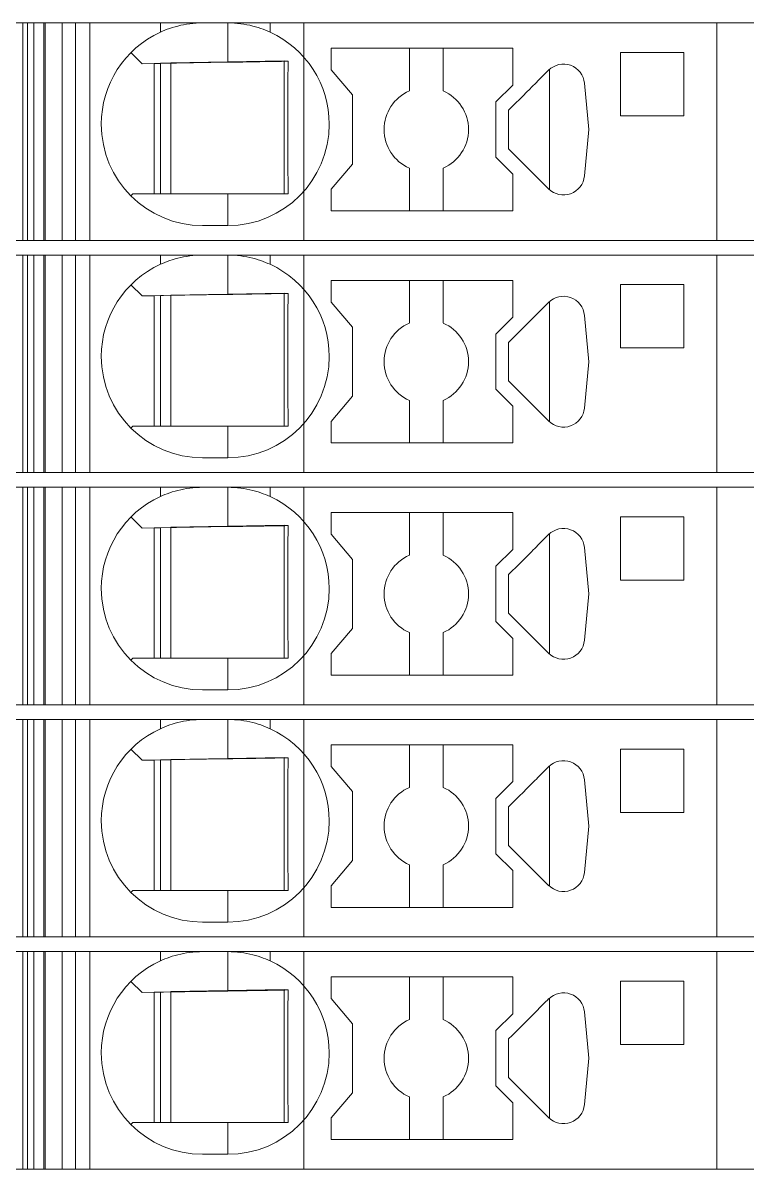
# Model space of a CAD drawing. Header units: millimetres. Extents: x 0 to 1680, y 0 to 1188.
# Drawn here: x 919.89 to 937.05, y 347.85 to 375 of the extents above; entities that cross this region are included whole.
import ezdxf
from ezdxf.enums import TextEntityAlignment as Align

# ---------------------------------------------------------------- set-up
doc = ezdxf.new("R2010")
doc.units = ezdxf.units.MM
for name, color, linetype, lineweight in [('EPLAN309', 5, 'Continuous', 5), ('EPLAN493', 5, 'Continuous', 5), ('MAIN-1', 7, 'Continuous', 5), ('MAIN-2', 7, 'Continuous', 5)]:
    doc.layers.add(name, color=color, linetype=linetype, lineweight=lineweight)
doc.styles.add('Tahoma', font='')
doc.styles.get('Tahoma').set_extended_font_data('Tahoma')

# ---------------------------------------------------------------- blocks, each defined once
blk = doc.blocks.new('EPLSYM_LibrarySPECIAL_Symbol12_Variant0_Placement8_45')
at = {"layer": 'EPLAN309', "lineweight": 13, "ltscale": 16}
blk.add_lwpolyline([(0, -5.15), (68.15, -5.15), (68.15, 0), (0, 0)], close=True, dxfattribs=at)
at = {"layer": 'EPLAN493', "color": 5, "style": 'Tahoma'}
blk.add_attdef('17_20450', text='', height=2.3478, dxfattribs=at).set_placement((0, -21.83478), align=Align.MIDDLE_RIGHT)
blk = doc.blocks.new('EPLSYM_LibrarySPECIAL_Symbol12_Variant0_Placement8_46')
at = {"layer": 'EPLAN309', "lineweight": 13, "ltscale": 16}
blk.add_lwpolyline([(0, -5.15), (68.15, -5.15), (68.15, 0), (0, 0)], close=True, dxfattribs=at)
at = {"layer": 'EPLAN493', "color": 5, "style": 'Tahoma'}
blk.add_attdef('17_20450', text='', height=2.3478, dxfattribs=at).set_placement((0, -21.83478), align=Align.MIDDLE_RIGHT)
blk = doc.blocks.new('EPLSYM_LibrarySPECIAL_Symbol12_Variant0_Placement8_47')
at = {"layer": 'EPLAN309', "lineweight": 13, "ltscale": 16}
blk.add_lwpolyline([(0, -5.15), (68.15, -5.15), (68.15, 0), (0, 0)], close=True, dxfattribs=at)
at = {"layer": 'EPLAN493', "color": 5, "style": 'Tahoma'}
blk.add_attdef('17_20450', text='', height=2.3478, dxfattribs=at).set_placement((0, -21.83478), align=Align.MIDDLE_RIGHT)
blk = doc.blocks.new('EPLSYM_LibrarySPECIAL_Symbol12_Variant0_Placement8_48')
at = {"layer": 'EPLAN309', "lineweight": 13, "ltscale": 16}
blk.add_lwpolyline([(0, -5.15), (68.15, -5.15), (68.15, 0), (0, 0)], close=True, dxfattribs=at)
at = {"layer": 'EPLAN493', "color": 5, "style": 'Tahoma'}
blk.add_attdef('17_20450', text='', height=2.3478, dxfattribs=at).set_placement((0, -21.83478), align=Align.MIDDLE_RIGHT)
blk = doc.blocks.new('EPLSYM_LibrarySPECIAL_Symbol12_Variant0_Placement8_49')
at = {"layer": 'EPLAN309', "lineweight": 13, "ltscale": 16}
blk.add_lwpolyline([(0, -5.15), (68.15, -5.15), (68.15, 0), (0, 0)], close=True, dxfattribs=at)
at = {"layer": 'EPLAN493', "color": 5, "style": 'Tahoma'}
blk.add_attdef('17_20450', text='', height=2.3478, dxfattribs=at).set_placement((0, -21.83478), align=Align.MIDDLE_RIGHT)

msp = doc.modelspace()

# ---------------------------------------------------------------- linework, layer by layer
at = {"layer": 'MAIN-1'}
for p, q in [((920.001, 375), (919.893, 375)), ((919.893, 369.85), (919.893, 375)), ((920.001, 375), (923.15, 375)), ((920.001, 369.85), (920.001, 375)), ((923.15, 375), (924.15, 375)), ((923.15, 375), (923.15, 374.782)), ((923.563, 374.927), (923.631, 374.943)), ((923.631, 374.943), (923.701, 374.958)), ((923.701, 374.958), (923.772, 374.97)), ((923.772, 374.97), (923.846, 374.981)), ((923.846, 374.981), (923.921, 374.989)), ((923.921, 374.989), (923.997, 374.995)), ((923.997, 374.995), (924.073, 374.999)), ((924.073, 374.999), (924.15, 375)), ((924.75, 375), (924.15, 375)), ((924.827, 374.999), (924.75, 375)), ((925.75, 375), (924.75, 375)), ((924.75, 374.068), (924.75, 375)), ((924.903, 374.995), (924.827, 374.999)), ((924.979, 374.989), (924.903, 374.995)), ((925.054, 374.981), (924.979, 374.989)), ((925.128, 374.97), (925.054, 374.981)), ((925.199, 374.958), (925.128, 374.97)), ((925.269, 374.943), (925.199, 374.958)), ((925.337, 374.927), (925.269, 374.943)), ((925.75, 375), (936.332, 375)), ((925.75, 375), (925.75, 374.782)), ((937.05, 375), (936.332, 375)), ((936.332, 369.85), (936.332, 375)), ((923.15, 374.782), (923.202, 374.805)), ((923.202, 374.805), (923.256, 374.827)), ((923.256, 374.827), (923.313, 374.849)), ((923.313, 374.849), (923.372, 374.87)), ((923.372, 374.87), (923.433, 374.89)), ((923.433, 374.89), (923.497, 374.909)), ((923.497, 374.909), (923.563, 374.927)), ((925.403, 374.909), (925.337, 374.927)), ((925.467, 374.89), (925.403, 374.909)), ((925.528, 374.87), (925.467, 374.89)), ((925.587, 374.849), (925.528, 374.87)), ((925.644, 374.827), (925.587, 374.849)), ((925.698, 374.805), (925.644, 374.827)), ((925.75, 374.782), (925.698, 374.805)), ((927.2, 374.4), (927.2, 373.889)), ((931.5, 374.4), (927.2, 374.4)), ((929.05, 374.4), (929.05, 373.392)), ((929.85, 373.392), (929.85, 374.4)), ((931.5, 373.529), (931.5, 374.4)), ((922.453, 374.297), (922.717, 374.033)), ((934.05, 374.3), (934.05, 372.8)), ((935.55, 374.3), (934.05, 374.3)), ((935.55, 372.8), (935.55, 374.3)), ((922.717, 374.033), (924.75, 374.068)), ((923, 370.95), (923, 374.038)), ((923.15, 374.04), (923.15, 370.95)), ((923.4, 370.95), (923.4, 374.045)), ((924.87, 374.07), (924.75, 374.068)), ((924.987, 374.072), (924.87, 374.07)), ((925.1, 374.074), (924.987, 374.072)), ((925.209, 374.076), (925.1, 374.074)), ((925.313, 374.078), (925.209, 374.076)), ((925.412, 374.079), (925.313, 374.078)), ((925.507, 374.081), (925.412, 374.079)), ((925.599, 374.083), (925.507, 374.081)), ((925.688, 374.084), (925.599, 374.083)), ((925.774, 374.086), (925.688, 374.084)), ((925.858, 374.087), (925.774, 374.086)), ((925.94, 374.088), (925.858, 374.087)), ((926.02, 374.09), (925.94, 374.088)), ((926.099, 374.091), (926.02, 374.09)), ((926.079, 370.95), (926.079, 374.091)), ((926.176, 374.092), (926.099, 374.091)), ((926.173, 373.803), (926.174, 373.877)), ((926.174, 373.877), (926.175, 373.95)), ((926.175, 373.95), (926.176, 374.022)), ((926.176, 374.022), (926.176, 374.092)), ((927.7, 373.293), (927.2, 373.889)), ((932.346, 373.879), (932.315, 373.847)), ((932.367, 373.898), (932.367, 371.052)), ((926.171, 373.57), (926.172, 373.649)), ((926.172, 373.649), (926.173, 373.727)), ((926.173, 373.727), (926.173, 373.803)), ((932.058, 373.59), (932.021, 373.553)), ((932.094, 373.626), (932.058, 373.59)), ((932.127, 373.659), (932.094, 373.626)), ((932.158, 373.691), (932.127, 373.659)), ((932.19, 373.722), (932.158, 373.691)), ((932.221, 373.753), (932.19, 373.722)), ((932.252, 373.785), (932.221, 373.753)), ((932.284, 373.816), (932.252, 373.785)), ((932.315, 373.847), (932.284, 373.816)), ((926.169, 373.317), (926.17, 373.404)), ((926.169, 373.226), (926.169, 373.317)), ((926.17, 373.488), (926.171, 373.57)), ((926.17, 373.404), (926.17, 373.488)), ((931.1, 373.129), (931.5, 373.529)), ((931.823, 373.356), (931.742, 373.274)), ((931.902, 373.434), (931.823, 373.356)), ((931.943, 373.475), (931.902, 373.434)), ((931.983, 373.515), (931.943, 373.475)), ((932.021, 373.553), (931.983, 373.515)), ((933.302, 372.475), (933.198, 373.572)), ((926.168, 373.132), (926.169, 373.226)), ((926.168, 373.034), (926.168, 373.132)), ((927.7, 371.657), (927.7, 373.293)), ((931.1, 373.129), (931.1, 371.821)), ((931.572, 373.104), (931.486, 373.018)), ((931.658, 373.19), (931.572, 373.104)), ((931.742, 373.274), (931.658, 373.19)), ((926.167, 372.931), (926.168, 373.034)), ((926.167, 372.824), (926.167, 372.931)), ((926.167, 372.713), (926.167, 372.824)), ((931.486, 373.018), (931.4, 372.932)), ((931.4, 372.802), (931.4, 372.932)), ((931.4, 372.671), (931.4, 372.802)), ((934.05, 372.8), (935.55, 372.8)), ((926.167, 372.6), (926.167, 372.713)), ((926.167, 372.479), (926.167, 372.6)), ((931.4, 372.54), (931.4, 372.671)), ((931.4, 372.41), (931.4, 372.54)), ((926.167, 372.361), (926.167, 372.479)), ((926.167, 372.247), (926.167, 372.361)), ((926.168, 372.138), (926.167, 372.247)), ((931.4, 372.279), (931.4, 372.41)), ((931.4, 372.148), (931.4, 372.279)), ((933.198, 371.378), (933.302, 372.475)), ((926.168, 372.034), (926.168, 372.138)), ((926.169, 371.934), (926.168, 372.034)), ((931.4, 372.018), (931.4, 372.148)), ((931.4, 372.018), (932.346, 371.071)), ((926.169, 371.839), (926.169, 371.934)), ((926.17, 371.748), (926.169, 371.839)), ((926.171, 371.659), (926.17, 371.748)), ((931.5, 371.421), (931.1, 371.821)), ((926.172, 371.573), (926.171, 371.659)), ((926.172, 371.49), (926.172, 371.573)), ((926.173, 371.408), (926.172, 371.49)), ((927.2, 371.061), (927.7, 371.657)), ((929.05, 370.55), (929.05, 371.558)), ((929.85, 370.55), (929.85, 371.558)), ((931.5, 370.55), (931.5, 371.421)), ((926.174, 371.329), (926.173, 371.408)), ((926.175, 371.25), (926.174, 371.329)), ((926.176, 371.174), (926.175, 371.25)), ((926.176, 371.098), (926.176, 371.174)), ((922.5, 370.95), (922.453, 370.903)), ((922.5, 370.95), (924.75, 370.95)), ((924.75, 370.95), (924.842, 370.95)), ((924.75, 370.95), (924.75, 370.2)), ((924.842, 370.95), (924.933, 370.95)), ((924.933, 370.95), (925.023, 370.95)), ((925.023, 370.95), (925.11, 370.95)), ((925.11, 370.95), (925.195, 370.95)), ((925.195, 370.95), (925.278, 370.95)), ((925.278, 370.95), (925.358, 370.95)), ((925.358, 370.95), (925.436, 370.95)), ((925.436, 370.95), (925.511, 370.95)), ((925.511, 370.95), (925.585, 370.95)), ((925.585, 370.95), (925.657, 370.95)), ((925.657, 370.95), (925.726, 370.95)), ((925.726, 370.95), (925.795, 370.95)), ((925.795, 370.95), (925.861, 370.95)), ((925.861, 370.95), (925.927, 370.95)), ((925.927, 370.95), (925.991, 370.95)), ((925.991, 370.95), (926.055, 370.95)), ((926.055, 370.95), (926.117, 370.95)), ((926.117, 370.95), (926.178, 370.95)), ((926.177, 371.024), (926.176, 371.098)), ((926.178, 370.95), (926.177, 371.024)), ((927.2, 371.061), (927.2, 370.55)), ((931.5, 370.55), (927.2, 370.55)), ((924.75, 370.2), (924.15, 370.2)), ((920.001, 369.85), (919.893, 369.85)), ((920.001, 369.85), (936.332, 369.85)), ((937.05, 369.85), (936.332, 369.85)), ((920.001, 369.5), (919.893, 369.5)), ((919.893, 364.35), (919.893, 369.5)), ((920.001, 369.5), (923.15, 369.5)), ((920.001, 364.35), (920.001, 369.5)), ((923.15, 369.5), (924.15, 369.5)), ((923.15, 369.5), (923.15, 369.282)), ((923.15, 369.282), (923.202, 369.305)), ((923.202, 369.305), (923.256, 369.327)), ((923.256, 369.327), (923.313, 369.349)), ((923.313, 369.349), (923.372, 369.37)), ((923.372, 369.37), (923.433, 369.39)), ((923.433, 369.39), (923.497, 369.409)), ((923.497, 369.409), (923.563, 369.427)), ((923.563, 369.427), (923.631, 369.443)), ((923.631, 369.443), (923.701, 369.458)), ((923.701, 369.458), (923.772, 369.47)), ((923.772, 369.47), (923.846, 369.481)), ((923.846, 369.481), (923.921, 369.489)), ((923.921, 369.489), (923.997, 369.495)), ((923.997, 369.495), (924.073, 369.499)), ((924.073, 369.499), (924.15, 369.5)), ((924.75, 369.5), (924.15, 369.5)), ((924.827, 369.499), (924.75, 369.5)), ((925.75, 369.5), (924.75, 369.5)), ((924.75, 368.568), (924.75, 369.5)), ((924.903, 369.495), (924.827, 369.499)), ((924.979, 369.489), (924.903, 369.495)), ((925.054, 369.481), (924.979, 369.489)), ((925.128, 369.47), (925.054, 369.481)), ((925.199, 369.458), (925.128, 369.47)), ((925.269, 369.443), (925.199, 369.458)), ((925.337, 369.427), (925.269, 369.443)), ((925.403, 369.409), (925.337, 369.427)), ((925.467, 369.39), (925.403, 369.409)), ((925.528, 369.37), (925.467, 369.39)), ((925.587, 369.349), (925.528, 369.37)), ((925.644, 369.327), (925.587, 369.349)), ((925.698, 369.305), (925.644, 369.327)), ((925.75, 369.282), (925.698, 369.305)), ((925.75, 369.5), (936.332, 369.5)), ((925.75, 369.5), (925.75, 369.282)), ((937.05, 369.5), (936.332, 369.5)), ((936.332, 364.35), (936.332, 369.5)), ((922.453, 368.797), (922.717, 368.533)), ((927.2, 368.9), (927.2, 368.389)), ((931.5, 368.9), (927.2, 368.9)), ((929.05, 368.9), (929.05, 367.892)), ((929.85, 367.892), (929.85, 368.9)), ((931.5, 368.029), (931.5, 368.9)), ((934.05, 368.8), (934.05, 367.3)), ((935.55, 368.8), (934.05, 368.8)), ((935.55, 367.3), (935.55, 368.8)), ((922.717, 368.533), (924.75, 368.568)), ((923, 365.45), (923, 368.538)), ((923.15, 368.54), (923.15, 365.45)), ((923.4, 365.45), (923.4, 368.545)), ((924.87, 368.57), (924.75, 368.568)), ((924.987, 368.572), (924.87, 368.57)), ((925.1, 368.574), (924.987, 368.572)), ((925.209, 368.576), (925.1, 368.574)), ((925.313, 368.578), (925.209, 368.576)), ((925.412, 368.579), (925.313, 368.578)), ((925.507, 368.581), (925.412, 368.579)), ((925.599, 368.583), (925.507, 368.581)), ((925.688, 368.584), (925.599, 368.583)), ((925.774, 368.586), (925.688, 368.584)), ((925.858, 368.587), (925.774, 368.586)), ((925.94, 368.588), (925.858, 368.587)), ((926.02, 368.59), (925.94, 368.588)), ((926.099, 368.591), (926.02, 368.59)), ((926.079, 365.45), (926.079, 368.591)), ((926.176, 368.592), (926.099, 368.591)), ((926.174, 368.377), (926.175, 368.45)), ((926.175, 368.45), (926.176, 368.522)), ((926.176, 368.522), (926.176, 368.592)), ((926.172, 368.149), (926.173, 368.227)), ((926.173, 368.303), (926.174, 368.377)), ((926.173, 368.227), (926.173, 368.303)), ((927.7, 367.793), (927.2, 368.389)), ((932.127, 368.159), (932.094, 368.126)), ((932.158, 368.191), (932.127, 368.159)), ((932.19, 368.222), (932.158, 368.191)), ((932.221, 368.253), (932.19, 368.222)), ((932.252, 368.285), (932.221, 368.253)), ((932.284, 368.316), (932.252, 368.285)), ((932.315, 368.347), (932.284, 368.316)), ((932.346, 368.379), (932.315, 368.347)), ((932.367, 368.398), (932.367, 365.552)), ((926.169, 367.817), (926.17, 367.904)), ((926.17, 367.988), (926.171, 368.07)), ((926.17, 367.904), (926.17, 367.988)), ((926.171, 368.07), (926.172, 368.149)), ((931.1, 367.629), (931.5, 368.029)), ((931.902, 367.934), (931.823, 367.856)), ((931.943, 367.975), (931.902, 367.934)), ((931.983, 368.015), (931.943, 367.975)), ((932.021, 368.053), (931.983, 368.015)), ((932.058, 368.09), (932.021, 368.053)), ((932.094, 368.126), (932.058, 368.09)), ((933.302, 366.975), (933.198, 368.072)), ((926.168, 367.632), (926.169, 367.726)), ((926.168, 367.534), (926.168, 367.632)), ((926.169, 367.726), (926.169, 367.817)), ((927.7, 366.157), (927.7, 367.793)), ((931.1, 367.629), (931.1, 366.321)), ((931.658, 367.69), (931.572, 367.604)), ((931.742, 367.774), (931.658, 367.69)), ((931.823, 367.856), (931.742, 367.774)), ((926.167, 367.431), (926.168, 367.534)), ((926.167, 367.324), (926.167, 367.431)), ((931.486, 367.518), (931.4, 367.432)), ((931.4, 367.302), (931.4, 367.432)), ((931.572, 367.604), (931.486, 367.518)), ((926.167, 367.213), (926.167, 367.324)), ((926.167, 367.1), (926.167, 367.213)), ((926.167, 366.979), (926.167, 367.1)), ((931.4, 367.171), (931.4, 367.302)), ((931.4, 367.04), (931.4, 367.171)), ((934.05, 367.3), (935.55, 367.3)), ((926.167, 366.861), (926.167, 366.979)), ((926.167, 366.747), (926.167, 366.861)), ((931.4, 366.91), (931.4, 367.04)), ((931.4, 366.779), (931.4, 366.91)), ((933.198, 365.878), (933.302, 366.975)), ((926.168, 366.638), (926.167, 366.747)), ((926.168, 366.534), (926.168, 366.638)), ((926.169, 366.434), (926.168, 366.534)), ((931.4, 366.648), (931.4, 366.779)), ((931.4, 366.518), (931.4, 366.648)), ((926.169, 366.339), (926.169, 366.434)), ((926.17, 366.248), (926.169, 366.339)), ((931.5, 365.921), (931.1, 366.321)), ((931.4, 366.518), (932.346, 365.571)), ((926.171, 366.159), (926.17, 366.248)), ((926.172, 366.073), (926.171, 366.159)), ((926.172, 365.99), (926.172, 366.073)), ((926.173, 365.908), (926.172, 365.99)), ((927.2, 365.561), (927.7, 366.157)), ((929.05, 365.05), (929.05, 366.058)), ((929.85, 365.05), (929.85, 366.058)), ((926.174, 365.829), (926.173, 365.908)), ((926.175, 365.75), (926.174, 365.829)), ((926.176, 365.674), (926.175, 365.75)), ((931.5, 365.05), (931.5, 365.921)), ((922.5, 365.45), (922.453, 365.403)), ((922.5, 365.45), (924.75, 365.45)), ((924.75, 365.45), (924.842, 365.45)), ((924.75, 365.45), (924.75, 364.7)), ((924.842, 365.45), (924.933, 365.45)), ((924.933, 365.45), (925.023, 365.45)), ((925.023, 365.45), (925.11, 365.45)), ((925.11, 365.45), (925.195, 365.45)), ((925.195, 365.45), (925.278, 365.45)), ((925.278, 365.45), (925.358, 365.45)), ((925.358, 365.45), (925.436, 365.45)), ((925.436, 365.45), (925.511, 365.45)), ((925.511, 365.45), (925.585, 365.45)), ((925.585, 365.45), (925.657, 365.45)), ((925.657, 365.45), (925.726, 365.45)), ((925.726, 365.45), (925.795, 365.45)), ((925.795, 365.45), (925.861, 365.45)), ((925.861, 365.45), (925.927, 365.45)), ((925.927, 365.45), (925.991, 365.45)), ((925.991, 365.45), (926.055, 365.45)), ((926.055, 365.45), (926.117, 365.45)), ((926.117, 365.45), (926.178, 365.45)), ((926.176, 365.598), (926.176, 365.674)), ((926.177, 365.524), (926.176, 365.598)), ((926.178, 365.45), (926.177, 365.524)), ((927.2, 365.561), (927.2, 365.05)), ((931.5, 365.05), (927.2, 365.05)), ((924.75, 364.7), (924.15, 364.7)), ((920.001, 364.35), (919.893, 364.35)), ((920.001, 364.35), (936.332, 364.35)), ((937.05, 364.35), (936.332, 364.35)), ((920.001, 364), (919.893, 364)), ((919.893, 358.85), (919.893, 364)), ((920.001, 364), (923.15, 364)), ((920.001, 358.85), (920.001, 364)), ((923.15, 364), (924.15, 364)), ((923.15, 364), (923.15, 363.782)), ((923.202, 363.805), (923.256, 363.827)), ((923.256, 363.827), (923.313, 363.849)), ((923.313, 363.849), (923.372, 363.87)), ((923.372, 363.87), (923.433, 363.89)), ((923.433, 363.89), (923.497, 363.909)), ((923.497, 363.909), (923.563, 363.927)), ((923.563, 363.927), (923.631, 363.943)), ((923.631, 363.943), (923.701, 363.958)), ((923.701, 363.958), (923.772, 363.97)), ((923.772, 363.97), (923.846, 363.981)), ((923.846, 363.981), (923.921, 363.989)), ((923.921, 363.989), (923.997, 363.995)), ((923.997, 363.995), (924.073, 363.999)), ((924.073, 363.999), (924.15, 364)), ((924.75, 364), (924.15, 364)), ((924.827, 363.999), (924.75, 364)), ((925.75, 364), (924.75, 364)), ((924.75, 363.068), (924.75, 364)), ((924.903, 363.995), (924.827, 363.999)), ((924.979, 363.989), (924.903, 363.995)), ((925.054, 363.981), (924.979, 363.989)), ((925.128, 363.97), (925.054, 363.981)), ((925.199, 363.958), (925.128, 363.97)), ((925.269, 363.943), (925.199, 363.958)), ((925.337, 363.927), (925.269, 363.943)), ((925.403, 363.909), (925.337, 363.927)), ((925.467, 363.89), (925.403, 363.909)), ((925.528, 363.87), (925.467, 363.89)), ((925.587, 363.849), (925.528, 363.87)), ((925.644, 363.827), (925.587, 363.849)), ((925.698, 363.805), (925.644, 363.827)), ((925.75, 364), (936.332, 364)), ((925.75, 364), (925.75, 363.782)), ((937.05, 364), (936.332, 364)), ((936.332, 358.85), (936.332, 364)), ((923.15, 363.782), (923.202, 363.805)), ((925.75, 363.782), (925.698, 363.805)), ((922.453, 363.297), (922.717, 363.033)), ((927.2, 363.4), (927.2, 362.889)), ((931.5, 363.4), (927.2, 363.4)), ((929.05, 363.4), (929.05, 362.392)), ((929.85, 362.392), (929.85, 363.4)), ((931.5, 362.529), (931.5, 363.4)), ((934.05, 363.3), (934.05, 361.8)), ((935.55, 363.3), (934.05, 363.3)), ((935.55, 361.8), (935.55, 363.3)), ((922.717, 363.033), (924.75, 363.068)), ((923, 359.95), (923, 363.038)), ((923.15, 363.04), (923.15, 359.95)), ((923.4, 359.95), (923.4, 363.045)), ((924.87, 363.07), (924.75, 363.068)), ((924.987, 363.072), (924.87, 363.07)), ((925.1, 363.074), (924.987, 363.072)), ((925.209, 363.076), (925.1, 363.074)), ((925.313, 363.078), (925.209, 363.076)), ((925.412, 363.079), (925.313, 363.078)), ((925.507, 363.081), (925.412, 363.079)), ((925.599, 363.083), (925.507, 363.081)), ((925.688, 363.084), (925.599, 363.083)), ((925.774, 363.086), (925.688, 363.084)), ((925.858, 363.087), (925.774, 363.086)), ((925.94, 363.088), (925.858, 363.087)), ((926.02, 363.09), (925.94, 363.088)), ((926.099, 363.091), (926.02, 363.09)), ((926.079, 359.95), (926.079, 363.091)), ((926.176, 363.092), (926.099, 363.091)), ((926.175, 362.95), (926.176, 363.022)), ((926.176, 363.022), (926.176, 363.092)), ((926.172, 362.649), (926.173, 362.727)), ((926.173, 362.803), (926.174, 362.877)), ((926.173, 362.727), (926.173, 362.803)), ((926.174, 362.877), (926.175, 362.95)), ((927.7, 362.293), (927.2, 362.889)), ((932.221, 362.753), (932.19, 362.722)), ((932.252, 362.785), (932.221, 362.753)), ((932.284, 362.816), (932.252, 362.785)), ((932.315, 362.847), (932.284, 362.816)), ((932.346, 362.879), (932.315, 362.847)), ((932.367, 362.898), (932.367, 360.052)), ((926.17, 362.488), (926.171, 362.57)), ((926.17, 362.404), (926.17, 362.488)), ((926.171, 362.57), (926.172, 362.649)), ((931.1, 362.129), (931.5, 362.529)), ((931.943, 362.475), (931.902, 362.434)), ((931.983, 362.515), (931.943, 362.475)), ((932.021, 362.553), (931.983, 362.515)), ((932.058, 362.59), (932.021, 362.553)), ((932.094, 362.626), (932.058, 362.59)), ((932.127, 362.659), (932.094, 362.626)), ((932.158, 362.691), (932.127, 362.659)), ((932.19, 362.722), (932.158, 362.691)), ((933.302, 361.475), (933.198, 362.572)), ((926.168, 362.132), (926.169, 362.226)), ((926.169, 362.317), (926.17, 362.404)), ((926.169, 362.226), (926.169, 362.317)), ((927.7, 360.657), (927.7, 362.293)), ((931.658, 362.19), (931.572, 362.104)), ((931.742, 362.274), (931.658, 362.19)), ((931.823, 362.356), (931.742, 362.274)), ((931.902, 362.434), (931.823, 362.356)), ((926.167, 361.931), (926.168, 362.034)), ((926.167, 361.824), (926.167, 361.931)), ((926.168, 362.034), (926.168, 362.132)), ((931.1, 362.129), (931.1, 360.821)), ((931.486, 362.018), (931.4, 361.932)), ((931.4, 361.802), (931.4, 361.932)), ((931.572, 362.104), (931.486, 362.018)), ((926.167, 361.713), (926.167, 361.824)), ((926.167, 361.6), (926.167, 361.713)), ((931.4, 361.671), (931.4, 361.802)), ((931.4, 361.54), (931.4, 361.671)), ((934.05, 361.8), (935.55, 361.8)), ((926.167, 361.479), (926.167, 361.6)), ((926.167, 361.361), (926.167, 361.479)), ((931.4, 361.41), (931.4, 361.54)), ((931.4, 361.279), (931.4, 361.41)), ((933.198, 360.378), (933.302, 361.475)), ((926.167, 361.247), (926.167, 361.361)), ((926.168, 361.138), (926.167, 361.247)), ((926.168, 361.034), (926.168, 361.138)), ((931.4, 361.148), (931.4, 361.279)), ((931.4, 361.018), (931.4, 361.148)), ((926.169, 360.934), (926.168, 361.034)), ((926.169, 360.839), (926.169, 360.934)), ((926.17, 360.748), (926.169, 360.839)), ((931.4, 361.018), (932.346, 360.071)), ((926.171, 360.659), (926.17, 360.748)), ((926.172, 360.573), (926.171, 360.659)), ((926.172, 360.49), (926.172, 360.573)), ((927.2, 360.061), (927.7, 360.657)), ((929.05, 359.55), (929.05, 360.558)), ((929.85, 359.55), (929.85, 360.558)), ((931.5, 360.421), (931.1, 360.821)), ((926.173, 360.408), (926.172, 360.49)), ((926.174, 360.329), (926.173, 360.408)), ((926.175, 360.25), (926.174, 360.329)), ((931.5, 359.55), (931.5, 360.421)), ((926.176, 360.174), (926.175, 360.25)), ((926.176, 360.098), (926.176, 360.174)), ((926.177, 360.024), (926.176, 360.098)), ((926.178, 359.95), (926.177, 360.024)), ((927.2, 360.061), (927.2, 359.55)), ((922.5, 359.95), (922.453, 359.903)), ((922.5, 359.95), (924.75, 359.95)), ((924.75, 359.95), (924.842, 359.95)), ((924.75, 359.95), (924.75, 359.2)), ((924.842, 359.95), (924.933, 359.95)), ((924.933, 359.95), (925.023, 359.95)), ((925.023, 359.95), (925.11, 359.95)), ((925.11, 359.95), (925.195, 359.95)), ((925.195, 359.95), (925.278, 359.95)), ((925.278, 359.95), (925.358, 359.95)), ((925.358, 359.95), (925.436, 359.95)), ((925.436, 359.95), (925.511, 359.95)), ((925.511, 359.95), (925.585, 359.95)), ((925.585, 359.95), (925.657, 359.95)), ((925.657, 359.95), (925.726, 359.95)), ((925.726, 359.95), (925.795, 359.95)), ((925.795, 359.95), (925.861, 359.95)), ((925.861, 359.95), (925.927, 359.95)), ((925.927, 359.95), (925.991, 359.95)), ((925.991, 359.95), (926.055, 359.95)), ((926.055, 359.95), (926.117, 359.95)), ((926.117, 359.95), (926.178, 359.95)), ((931.5, 359.55), (927.2, 359.55)), ((924.75, 359.2), (924.15, 359.2)), ((920.001, 358.85), (919.893, 358.85)), ((920.001, 358.85), (936.332, 358.85)), ((937.05, 358.85), (936.332, 358.85)), ((920.001, 358.5), (919.893, 358.5)), ((919.893, 353.35), (919.893, 358.5)), ((920.001, 358.5), (923.15, 358.5)), ((920.001, 353.35), (920.001, 358.5)), ((923.15, 358.5), (924.15, 358.5)), ((923.15, 358.5), (923.15, 358.282)), ((923.372, 358.37), (923.433, 358.39)), ((923.433, 358.39), (923.497, 358.409)), ((923.497, 358.409), (923.563, 358.427)), ((923.563, 358.427), (923.631, 358.443)), ((923.631, 358.443), (923.701, 358.458)), ((923.701, 358.458), (923.772, 358.47)), ((923.772, 358.47), (923.846, 358.481)), ((923.846, 358.481), (923.921, 358.489)), ((923.921, 358.489), (923.997, 358.495)), ((923.997, 358.495), (924.073, 358.499)), ((924.073, 358.499), (924.15, 358.5)), ((924.75, 358.5), (924.15, 358.5)), ((924.827, 358.499), (924.75, 358.5)), ((925.75, 358.5), (924.75, 358.5)), ((924.75, 357.568), (924.75, 358.5)), ((924.903, 358.495), (924.827, 358.499)), ((924.979, 358.489), (924.903, 358.495)), ((925.054, 358.481), (924.979, 358.489)), ((925.128, 358.47), (925.054, 358.481)), ((925.199, 358.458), (925.128, 358.47)), ((925.269, 358.443), (925.199, 358.458)), ((925.337, 358.427), (925.269, 358.443)), ((925.403, 358.409), (925.337, 358.427)), ((925.467, 358.39), (925.403, 358.409)), ((925.528, 358.37), (925.467, 358.39)), ((925.75, 358.5), (936.332, 358.5)), ((925.75, 358.5), (925.75, 358.282)), ((937.05, 358.5), (936.332, 358.5)), ((936.332, 353.35), (936.332, 358.5)), ((923.15, 358.282), (923.202, 358.305)), ((923.202, 358.305), (923.256, 358.327)), ((923.256, 358.327), (923.313, 358.349)), ((923.313, 358.349), (923.372, 358.37)), ((925.587, 358.349), (925.528, 358.37)), ((925.644, 358.327), (925.587, 358.349)), ((925.698, 358.305), (925.644, 358.327)), ((925.75, 358.282), (925.698, 358.305)), ((927.2, 357.9), (927.2, 357.389)), ((931.5, 357.9), (927.2, 357.9)), ((929.05, 357.9), (929.05, 356.892)), ((929.85, 356.892), (929.85, 357.9)), ((931.5, 357.029), (931.5, 357.9)), ((922.453, 357.797), (922.717, 357.533)), ((922.717, 357.533), (924.75, 357.568)), ((924.87, 357.57), (924.75, 357.568)), ((924.987, 357.572), (924.87, 357.57)), ((925.1, 357.574), (924.987, 357.572)), ((925.209, 357.576), (925.1, 357.574)), ((925.313, 357.578), (925.209, 357.576)), ((925.412, 357.579), (925.313, 357.578)), ((925.507, 357.581), (925.412, 357.579)), ((925.599, 357.583), (925.507, 357.581)), ((925.688, 357.584), (925.599, 357.583)), ((925.774, 357.586), (925.688, 357.584)), ((925.858, 357.587), (925.774, 357.586)), ((925.94, 357.588), (925.858, 357.587)), ((926.02, 357.59), (925.94, 357.588)), ((926.099, 357.591), (926.02, 357.59)), ((926.079, 354.45), (926.079, 357.591)), ((926.176, 357.592), (926.099, 357.591)), ((926.176, 357.522), (926.176, 357.592)), ((934.05, 357.8), (934.05, 356.3)), ((935.55, 357.8), (934.05, 357.8)), ((935.55, 356.3), (935.55, 357.8)), ((923, 354.45), (923, 357.538)), ((923.15, 357.54), (923.15, 354.45)), ((923.4, 354.45), (923.4, 357.545)), ((926.173, 357.303), (926.174, 357.377)), ((926.173, 357.227), (926.173, 357.303)), ((926.174, 357.377), (926.175, 357.45)), ((926.175, 357.45), (926.176, 357.522)), ((927.7, 356.793), (927.2, 357.389)), ((932.284, 357.316), (932.252, 357.285)), ((932.315, 357.347), (932.284, 357.316)), ((932.346, 357.379), (932.315, 357.347)), ((932.367, 357.398), (932.367, 354.552)), ((926.17, 356.988), (926.171, 357.07)), ((926.171, 357.07), (926.172, 357.149)), ((926.172, 357.149), (926.173, 357.227)), ((931.1, 356.629), (931.5, 357.029)), ((932.021, 357.053), (931.983, 357.015)), ((932.058, 357.09), (932.021, 357.053)), ((932.094, 357.126), (932.058, 357.09)), ((932.127, 357.159), (932.094, 357.126)), ((932.158, 357.191), (932.127, 357.159)), ((932.19, 357.222), (932.158, 357.191)), ((932.221, 357.253), (932.19, 357.222)), ((932.252, 357.285), (932.221, 357.253)), ((933.302, 355.975), (933.198, 357.072)), ((926.169, 356.817), (926.17, 356.904)), ((926.169, 356.726), (926.169, 356.817)), ((926.17, 356.904), (926.17, 356.988)), ((927.7, 355.157), (927.7, 356.793)), ((931.742, 356.774), (931.658, 356.69)), ((931.823, 356.856), (931.742, 356.774)), ((931.902, 356.934), (931.823, 356.856)), ((931.943, 356.975), (931.902, 356.934)), ((931.983, 357.015), (931.943, 356.975)), ((926.167, 356.431), (926.168, 356.534)), ((926.168, 356.632), (926.169, 356.726)), ((926.168, 356.534), (926.168, 356.632)), ((931.1, 356.629), (931.1, 355.321)), ((931.486, 356.518), (931.4, 356.432)), ((931.572, 356.604), (931.486, 356.518)), ((931.658, 356.69), (931.572, 356.604)), ((926.167, 356.324), (926.167, 356.431)), ((926.167, 356.213), (926.167, 356.324)), ((926.167, 356.1), (926.167, 356.213)), ((931.4, 356.302), (931.4, 356.432)), ((931.4, 356.171), (931.4, 356.302)), ((934.05, 356.3), (935.55, 356.3)), ((926.167, 355.979), (926.167, 356.1)), ((926.167, 355.861), (926.167, 355.979)), ((931.4, 356.04), (931.4, 356.171)), ((931.4, 355.91), (931.4, 356.04)), ((933.198, 354.878), (933.302, 355.975)), ((926.167, 355.747), (926.167, 355.861)), ((926.168, 355.638), (926.167, 355.747)), ((931.4, 355.779), (931.4, 355.91)), ((931.4, 355.648), (931.4, 355.779)), ((926.168, 355.534), (926.168, 355.638)), ((926.169, 355.434), (926.168, 355.534)), ((926.169, 355.339), (926.169, 355.434)), ((931.4, 355.518), (931.4, 355.648)), ((931.4, 355.518), (932.346, 354.571)), ((926.17, 355.248), (926.169, 355.339)), ((926.171, 355.159), (926.17, 355.248)), ((926.172, 355.073), (926.171, 355.159)), ((927.2, 354.561), (927.7, 355.157)), ((931.5, 354.921), (931.1, 355.321)), ((926.172, 354.99), (926.172, 355.073)), ((926.173, 354.908), (926.172, 354.99)), ((926.174, 354.829), (926.173, 354.908)), ((929.05, 354.05), (929.05, 355.058)), ((929.85, 354.05), (929.85, 355.058)), ((931.5, 354.05), (931.5, 354.921)), ((926.175, 354.75), (926.174, 354.829)), ((926.176, 354.674), (926.175, 354.75)), ((926.176, 354.598), (926.176, 354.674)), ((926.177, 354.524), (926.176, 354.598)), ((922.5, 354.45), (922.453, 354.403)), ((922.5, 354.45), (924.75, 354.45)), ((924.75, 354.45), (924.842, 354.45)), ((924.75, 354.45), (924.75, 353.7)), ((924.842, 354.45), (924.933, 354.45)), ((924.933, 354.45), (925.023, 354.45)), ((925.023, 354.45), (925.11, 354.45)), ((925.11, 354.45), (925.195, 354.45)), ((925.195, 354.45), (925.278, 354.45)), ((925.278, 354.45), (925.358, 354.45)), ((925.358, 354.45), (925.436, 354.45)), ((925.436, 354.45), (925.511, 354.45)), ((925.511, 354.45), (925.585, 354.45)), ((925.585, 354.45), (925.657, 354.45)), ((925.657, 354.45), (925.726, 354.45)), ((925.726, 354.45), (925.795, 354.45)), ((925.795, 354.45), (925.861, 354.45)), ((925.861, 354.45), (925.927, 354.45)), ((925.927, 354.45), (925.991, 354.45)), ((925.991, 354.45), (926.055, 354.45)), ((926.055, 354.45), (926.117, 354.45)), ((926.117, 354.45), (926.178, 354.45)), ((926.178, 354.45), (926.177, 354.524)), ((927.2, 354.561), (927.2, 354.05)), ((931.5, 354.05), (927.2, 354.05)), ((924.75, 353.7), (924.15, 353.7)), ((920.001, 353.35), (919.893, 353.35)), ((920.001, 353.35), (936.332, 353.35)), ((937.05, 353.35), (936.332, 353.35)), ((920.001, 353), (919.893, 353)), ((919.893, 347.85), (919.893, 353)), ((920.001, 353), (923.15, 353)), ((920.001, 347.85), (920.001, 353)), ((923.15, 353), (924.15, 353)), ((923.15, 353), (923.15, 352.782)), ((923.631, 352.943), (923.701, 352.958)), ((923.701, 352.958), (923.772, 352.97)), ((923.772, 352.97), (923.846, 352.981)), ((923.846, 352.981), (923.921, 352.989)), ((923.921, 352.989), (923.997, 352.995)), ((923.997, 352.995), (924.073, 352.999)), ((924.073, 352.999), (924.15, 353)), ((924.75, 353), (924.15, 353)), ((924.827, 352.999), (924.75, 353)), ((925.75, 353), (924.75, 353)), ((924.75, 352.068), (924.75, 353)), ((924.903, 352.995), (924.827, 352.999)), ((924.979, 352.989), (924.903, 352.995)), ((925.054, 352.981), (924.979, 352.989)), ((925.128, 352.97), (925.054, 352.981)), ((925.199, 352.958), (925.128, 352.97)), ((925.269, 352.943), (925.199, 352.958)), ((925.75, 353), (936.332, 353)), ((925.75, 353), (925.75, 352.782)), ((937.05, 353), (936.332, 353)), ((936.332, 347.85), (936.332, 353)), ((923.15, 352.782), (923.202, 352.805)), ((923.202, 352.805), (923.256, 352.827)), ((923.256, 352.827), (923.313, 352.849)), ((923.313, 352.849), (923.372, 352.87)), ((923.372, 352.87), (923.433, 352.89)), ((923.433, 352.89), (923.497, 352.909)), ((923.497, 352.909), (923.563, 352.927)), ((923.563, 352.927), (923.631, 352.943)), ((925.337, 352.927), (925.269, 352.943)), ((925.403, 352.909), (925.337, 352.927)), ((925.467, 352.89), (925.403, 352.909)), ((925.528, 352.87), (925.467, 352.89)), ((925.587, 352.849), (925.528, 352.87)), ((925.644, 352.827), (925.587, 352.849)), ((925.698, 352.805), (925.644, 352.827)), ((925.75, 352.782), (925.698, 352.805)), ((922.453, 352.297), (922.717, 352.033)), ((927.2, 352.4), (927.2, 351.889)), ((931.5, 352.4), (927.2, 352.4)), ((929.05, 352.4), (929.05, 351.392)), ((929.85, 351.392), (929.85, 352.4)), ((931.5, 351.529), (931.5, 352.4)), ((934.05, 352.3), (934.05, 350.8)), ((935.55, 352.3), (934.05, 352.3)), ((935.55, 350.8), (935.55, 352.3)), ((922.717, 352.033), (924.75, 352.068)), ((923, 348.95), (923, 352.038)), ((923.15, 352.04), (923.15, 348.95)), ((923.4, 348.95), (923.4, 352.045)), ((924.87, 352.07), (924.75, 352.068)), ((924.987, 352.072), (924.87, 352.07)), ((925.1, 352.074), (924.987, 352.072)), ((925.209, 352.076), (925.1, 352.074)), ((925.313, 352.078), (925.209, 352.076)), ((925.412, 352.079), (925.313, 352.078)), ((925.507, 352.081), (925.412, 352.079)), ((925.599, 352.083), (925.507, 352.081)), ((925.688, 352.084), (925.599, 352.083)), ((925.774, 352.086), (925.688, 352.084)), ((925.858, 352.087), (925.774, 352.086)), ((925.94, 352.088), (925.858, 352.087)), ((926.02, 352.09), (925.94, 352.088)), ((926.099, 352.091), (926.02, 352.09)), ((926.079, 348.95), (926.079, 352.091)), ((926.176, 352.092), (926.099, 352.091)), ((926.173, 351.803), (926.174, 351.877)), ((926.174, 351.877), (926.175, 351.95)), ((926.175, 351.95), (926.176, 352.022)), ((926.176, 352.022), (926.176, 352.092)), ((927.7, 351.293), (927.2, 351.889)), ((932.346, 351.879), (932.315, 351.847)), ((932.367, 351.898), (932.367, 349.052)), ((926.171, 351.57), (926.172, 351.649)), ((926.172, 351.649), (926.173, 351.727)), ((926.173, 351.727), (926.173, 351.803)), ((932.094, 351.626), (932.058, 351.59)), ((932.127, 351.659), (932.094, 351.626)), ((932.158, 351.691), (932.127, 351.659)), ((932.19, 351.722), (932.158, 351.691)), ((932.221, 351.753), (932.19, 351.722)), ((932.252, 351.785), (932.221, 351.753)), ((932.284, 351.816), (932.252, 351.785)), ((932.315, 351.847), (932.284, 351.816)), ((926.169, 351.317), (926.17, 351.404)), ((926.17, 351.488), (926.171, 351.57)), ((926.17, 351.404), (926.17, 351.488)), ((931.1, 351.129), (931.5, 351.529)), ((931.823, 351.356), (931.742, 351.274)), ((931.902, 351.434), (931.823, 351.356)), ((931.943, 351.475), (931.902, 351.434)), ((931.983, 351.515), (931.943, 351.475)), ((932.021, 351.553), (931.983, 351.515)), ((932.058, 351.59), (932.021, 351.553)), ((933.302, 350.475), (933.198, 351.572)), ((926.168, 351.132), (926.169, 351.226)), ((926.168, 351.034), (926.168, 351.132)), ((926.169, 351.226), (926.169, 351.317)), ((927.7, 349.657), (927.7, 351.293)), ((931.1, 351.129), (931.1, 349.821)), ((931.572, 351.104), (931.486, 351.018)), ((931.658, 351.19), (931.572, 351.104)), ((931.742, 351.274), (931.658, 351.19)), ((926.167, 350.931), (926.168, 351.034)), ((926.167, 350.824), (926.167, 350.931)), ((926.167, 350.713), (926.167, 350.824)), ((931.486, 351.018), (931.4, 350.932)), ((931.4, 350.802), (931.4, 350.932)), ((931.4, 350.671), (931.4, 350.802)), ((934.05, 350.8), (935.55, 350.8)), ((926.167, 350.6), (926.167, 350.713)), ((926.167, 350.479), (926.167, 350.6)), ((931.4, 350.54), (931.4, 350.671)), ((931.4, 350.41), (931.4, 350.54)), ((926.167, 350.361), (926.167, 350.479)), ((926.167, 350.247), (926.167, 350.361)), ((926.168, 350.138), (926.167, 350.247)), ((931.4, 350.279), (931.4, 350.41)), ((931.4, 350.148), (931.4, 350.279)), ((933.198, 349.378), (933.302, 350.475)), ((926.168, 350.034), (926.168, 350.138)), ((926.169, 349.934), (926.168, 350.034)), ((931.4, 350.018), (931.4, 350.148)), ((931.4, 350.018), (932.346, 349.071)), ((926.169, 349.839), (926.169, 349.934)), ((926.17, 349.748), (926.169, 349.839)), ((926.171, 349.659), (926.17, 349.748)), ((931.5, 349.421), (931.1, 349.821)), ((926.172, 349.573), (926.171, 349.659)), ((926.172, 349.49), (926.172, 349.573)), ((926.173, 349.408), (926.172, 349.49)), ((927.2, 349.061), (927.7, 349.657)), ((929.05, 348.55), (929.05, 349.558)), ((929.85, 348.55), (929.85, 349.558)), ((931.5, 348.55), (931.5, 349.421)), ((926.174, 349.329), (926.173, 349.408)), ((926.175, 349.25), (926.174, 349.329)), ((926.176, 349.174), (926.175, 349.25)), ((926.176, 349.098), (926.176, 349.174)), ((922.5, 348.95), (922.453, 348.903)), ((922.5, 348.95), (924.75, 348.95)), ((924.75, 348.95), (924.842, 348.95)), ((924.75, 348.95), (924.75, 348.2)), ((924.842, 348.95), (924.933, 348.95)), ((924.933, 348.95), (925.023, 348.95)), ((925.023, 348.95), (925.11, 348.95)), ((925.11, 348.95), (925.195, 348.95)), ((925.195, 348.95), (925.278, 348.95)), ((925.278, 348.95), (925.358, 348.95)), ((925.358, 348.95), (925.436, 348.95)), ((925.436, 348.95), (925.511, 348.95)), ((925.511, 348.95), (925.585, 348.95)), ((925.585, 348.95), (925.657, 348.95)), ((925.657, 348.95), (925.726, 348.95)), ((925.726, 348.95), (925.795, 348.95)), ((925.795, 348.95), (925.861, 348.95)), ((925.861, 348.95), (925.927, 348.95)), ((925.927, 348.95), (925.991, 348.95)), ((925.991, 348.95), (926.055, 348.95)), ((926.055, 348.95), (926.117, 348.95)), ((926.117, 348.95), (926.178, 348.95)), ((926.177, 349.024), (926.176, 349.098)), ((926.178, 348.95), (926.177, 349.024)), ((927.2, 349.061), (927.2, 348.55)), ((931.5, 348.55), (927.2, 348.55)), ((924.75, 348.2), (924.15, 348.2)), ((920.001, 347.85), (919.893, 347.85)), ((920.001, 347.85), (936.332, 347.85)), ((937.05, 347.85), (936.332, 347.85))]:
    msp.add_line(p, q, dxfattribs=at)
for centre, radius, start, end in [((924.15, 372.6), 2.4, 114.6244, 180), ((924.75, 372.6), 2.4, 0, 65.3756), ((932.7, 373.525), 0.5, 5.4404, 135), ((929.45, 372.475), 1, 113.5782, 180), ((929.45, 372.475), 1, 0, 66.4218), ((924.15, 372.6), 2.4, 180, 270), ((924.75, 372.6), 2.4, 270, 0), ((929.45, 372.475), 1, 180, 246.4218), ((929.45, 372.475), 1, 293.5782, 0), ((932.7, 371.425), 0.5, 225, 354.5596), ((924.15, 367.1), 2.4, 114.6244, 180), ((924.75, 367.1), 2.4, 0, 65.3756), ((932.7, 368.025), 0.5, 5.4404, 135), ((929.45, 366.975), 1, 113.5782, 180), ((929.45, 366.975), 1, 0, 66.4218), ((924.15, 367.1), 2.4, 180, 270), ((924.75, 367.1), 2.4, 270, 0), ((929.45, 366.975), 1, 180, 246.4218), ((929.45, 366.975), 1, 293.5782, 0), ((932.7, 365.925), 0.5, 225, 354.5596), ((924.15, 361.6), 2.4, 114.6244, 180), ((924.75, 361.6), 2.4, 0, 65.3756), ((932.7, 362.525), 0.5, 5.4404, 135), ((929.45, 361.475), 1, 113.5782, 180), ((929.45, 361.475), 1, 0, 66.4218), ((924.15, 361.6), 2.4, 180, 270), ((924.75, 361.6), 2.4, 270, 0), ((929.45, 361.475), 1, 180, 246.4218), ((929.45, 361.475), 1, 293.5782, 0), ((932.7, 360.425), 0.5, 225, 354.5596), ((924.15, 356.1), 2.4, 114.6244, 180), ((924.75, 356.1), 2.4, 0, 65.3756), ((932.7, 357.025), 0.5, 5.4404, 135), ((929.45, 355.975), 1, 113.5782, 180), ((929.45, 355.975), 1, 0, 66.4218), ((924.15, 356.1), 2.4, 180, 270), ((924.75, 356.1), 2.4, 270, 0), ((929.45, 355.975), 1, 180, 246.4218), ((929.45, 355.975), 1, 293.5782, 0), ((932.7, 354.925), 0.5, 225, 354.5596), ((924.15, 350.6), 2.4, 114.6244, 180), ((924.75, 350.6), 2.4, 0, 65.3756), ((932.7, 351.525), 0.5, 5.4404, 135), ((929.45, 350.475), 1, 113.5782, 180), ((929.45, 350.475), 1, 0, 66.4218), ((924.15, 350.6), 2.4, 180, 270), ((924.75, 350.6), 2.4, 270, 0), ((929.45, 350.475), 1, 180, 246.4218), ((929.45, 350.475), 1, 293.5782, 0), ((932.7, 349.425), 0.5, 225, 354.5596)]:
    msp.add_arc(centre, radius, start, end, dxfattribs=at)
at = {"layer": 'MAIN-2'}
for p, q in [((920.15, 375), (920.15, 369.85)), ((920.389, 369.85), (920.389, 375)), ((920.417, 375), (920.417, 369.85)), ((920.82, 375), (920.82, 369.85)), ((921.136, 369.85), (921.136, 375)), ((921.481, 375), (921.481, 369.85)), ((926.55, 369.85), (926.55, 375)), ((922.717, 374.033), (923, 374.038)), ((923.15, 374.042), (923, 374.039)), ((923, 374.039), (923, 374.038)), ((923, 374.038), (923, 374.038)), ((923.4, 374.048), (923.15, 374.043)), ((923.15, 374.042), (923.15, 374.043)), ((923.15, 374.042), (923.15, 374.04)), ((923.4, 374.053), (926.079, 374.1)), ((923.4, 374.048), (923.4, 374.053)), ((923.4, 374.045), (923.4, 374.048)), ((926.079, 374.1), (926.176, 374.092)), ((926.079, 374.091), (926.079, 374.1)), ((923.15, 370.95), (923.15, 370.95)), ((923.4, 370.95), (923.4, 370.95)), ((920.15, 369.5), (920.15, 364.35)), ((920.389, 364.35), (920.389, 369.5)), ((920.417, 369.5), (920.417, 364.35)), ((920.82, 369.5), (920.82, 364.35)), ((921.136, 364.35), (921.136, 369.5)), ((921.481, 369.5), (921.481, 364.35)), ((926.55, 364.35), (926.55, 369.5)), ((922.717, 368.533), (923, 368.538)), ((923.15, 368.542), (923, 368.539)), ((923, 368.539), (923, 368.538)), ((923, 368.538), (923, 368.538)), ((923.4, 368.548), (923.15, 368.543)), ((923.15, 368.542), (923.15, 368.543)), ((923.15, 368.542), (923.15, 368.54)), ((923.4, 368.553), (926.079, 368.6)), ((923.4, 368.548), (923.4, 368.553)), ((923.4, 368.545), (923.4, 368.548)), ((926.079, 368.6), (926.176, 368.592)), ((926.079, 368.591), (926.079, 368.6)), ((923.15, 365.45), (923.15, 365.45)), ((923.4, 365.45), (923.4, 365.45)), ((920.15, 364), (920.15, 358.85)), ((920.389, 358.85), (920.389, 364)), ((920.417, 364), (920.417, 358.85)), ((920.82, 364), (920.82, 358.85)), ((921.136, 358.85), (921.136, 364)), ((921.481, 364), (921.481, 358.85)), ((926.55, 358.85), (926.55, 364)), ((922.717, 363.033), (923, 363.038)), ((923.15, 363.042), (923, 363.039)), ((923, 363.039), (923, 363.038)), ((923, 363.038), (923, 363.038)), ((923.4, 363.048), (923.15, 363.043)), ((923.15, 363.042), (923.15, 363.043)), ((923.15, 363.042), (923.15, 363.04)), ((923.4, 363.053), (926.079, 363.1)), ((923.4, 363.048), (923.4, 363.053)), ((923.4, 363.045), (923.4, 363.048)), ((926.079, 363.1), (926.176, 363.092)), ((926.079, 363.091), (926.079, 363.1)), ((923.15, 359.95), (923.15, 359.95)), ((923.4, 359.95), (923.4, 359.95)), ((920.15, 358.5), (920.15, 353.35)), ((920.389, 353.35), (920.389, 358.5)), ((920.417, 358.5), (920.417, 353.35)), ((920.82, 358.5), (920.82, 353.35)), ((921.136, 353.35), (921.136, 358.5)), ((921.481, 358.5), (921.481, 353.35)), ((926.55, 353.35), (926.55, 358.5)), ((923.4, 357.553), (926.079, 357.6)), ((926.079, 357.6), (926.176, 357.592)), ((926.079, 357.591), (926.079, 357.6)), ((922.717, 357.533), (923, 357.538)), ((923.15, 357.542), (923, 357.539)), ((923, 357.539), (923, 357.538)), ((923, 357.538), (923, 357.538)), ((923.4, 357.548), (923.15, 357.543)), ((923.15, 357.542), (923.15, 357.543)), ((923.15, 357.542), (923.15, 357.54)), ((923.4, 357.548), (923.4, 357.553)), ((923.4, 357.545), (923.4, 357.548)), ((923.15, 354.45), (923.15, 354.45)), ((923.4, 354.45), (923.4, 354.45)), ((920.15, 353), (920.15, 347.85)), ((920.389, 347.85), (920.389, 353)), ((920.417, 353), (920.417, 347.85)), ((920.82, 353), (920.82, 347.85)), ((921.136, 347.85), (921.136, 353)), ((921.481, 353), (921.481, 347.85)), ((926.55, 347.85), (926.55, 353)), ((922.717, 352.033), (923, 352.038)), ((923.15, 352.042), (923, 352.039)), ((923, 352.039), (923, 352.038)), ((923, 352.038), (923, 352.038)), ((923.4, 352.048), (923.15, 352.043)), ((923.15, 352.042), (923.15, 352.043)), ((923.15, 352.042), (923.15, 352.04)), ((923.4, 352.053), (926.079, 352.1)), ((923.4, 352.048), (923.4, 352.053)), ((923.4, 352.045), (923.4, 352.048)), ((926.079, 352.1), (926.176, 352.092)), ((926.079, 352.091), (926.079, 352.1)), ((923.15, 348.95), (923.15, 348.95)), ((923.4, 348.95), (923.4, 348.95))]:
    msp.add_line(p, q, dxfattribs=at)

# ---------------------------------------------------------------- block references
for name, p in [('EPLSYM_LibrarySPECIAL_Symbol12_Variant0_Placement8_45', (901, 375)), ('EPLSYM_LibrarySPECIAL_Symbol12_Variant0_Placement8_46', (901, 369.5)), ('EPLSYM_LibrarySPECIAL_Symbol12_Variant0_Placement8_47', (901, 364)), ('EPLSYM_LibrarySPECIAL_Symbol12_Variant0_Placement8_48', (901, 358.5)), ('EPLSYM_LibrarySPECIAL_Symbol12_Variant0_Placement8_49', (901, 353))]:
    msp.add_blockref(name, p)

doc.saveas('drawing.dxf')
